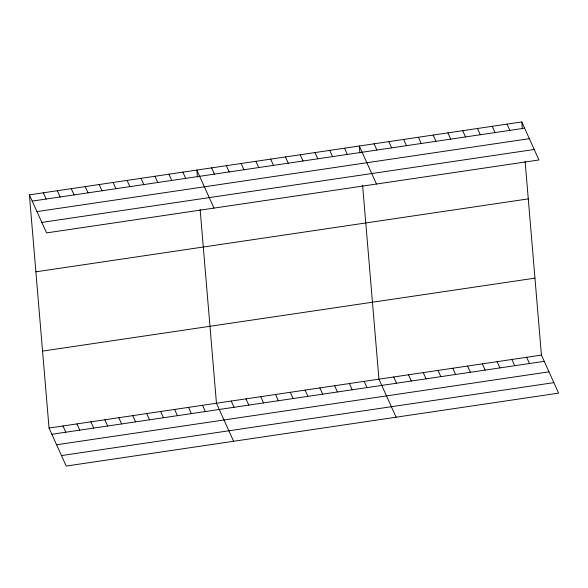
<?xml version="1.0" encoding="UTF-8"?>
<svg xmlns="http://www.w3.org/2000/svg" width="588" height="588" viewBox="0 0 588 588"><rect width="100%" height="100%" fill="white"/><g stroke="black" fill="none" stroke-linecap="round" stroke-linejoin="round"><path stroke-width="0.88" d="M29.4 194.863L521.791 121.936L538.961 159.965L46.57 232.899L29.4 194.863L49.039 428.035L66.209 466.064L558.6 393.137L541.43 355.101L525.106 161.259M32.215 201.103L524.606 128.177M36.956 211.599L529.347 138.665M41.836 222.404L534.227 149.477M35.883 271.81L528.274 198.884M42.556 351.087L534.948 278.153M49.039 428.035L541.43 355.101M51.854 434.275L544.245 361.341M56.588 444.763L548.979 371.837M61.468 455.575L553.859 382.641M507.018 124.119L509.84 130.36M492.252 126.31L495.067 132.55M477.478 128.5L480.293 134.74M462.705 130.683L465.52 136.923M447.931 132.873L450.753 139.113M433.158 135.064L435.98 141.304M526.657 357.291L529.472 363.531M418.391 137.254L421.206 143.487M511.883 359.481L514.698 365.714M403.618 139.437L406.433 145.677M497.11 361.664L499.932 367.904M388.844 141.627L391.659 147.867M482.344 363.854L485.159 370.095M374.071 143.817L376.893 150.05M467.57 366.045L470.385 372.277M376.474 184.037L359.305 146L359.878 152.843M452.797 368.228L455.612 374.468M344.531 148.191L347.346 154.431M438.023 370.418L440.846 376.658M329.758 150.381L332.573 156.614M423.257 372.608L426.072 378.848M314.984 152.564L317.807 158.804M408.484 374.791L411.299 381.031M300.218 154.754L303.033 160.994M393.71 376.981L396.525 383.222M285.445 156.945L288.26 163.185M396.114 417.201L378.937 379.172L362.612 185.33M270.671 159.127L273.486 165.368M364.17 381.355L366.986 387.595M255.898 161.318L258.72 167.558M349.397 383.545L352.212 389.785M241.131 163.508L243.946 169.748M334.623 385.735L337.439 391.975M226.358 165.691L229.173 171.931M319.85 387.918L322.672 394.158M211.584 167.881L214.399 174.121M305.076 390.109L307.899 396.349M213.988 208.101L196.811 170.072L197.392 176.907M290.31 392.299L293.125 398.539M182.861 172.137L185.676 178.377M275.537 394.482L278.352 400.722M168.91 174.202L171.725 180.442M260.763 396.672L263.578 402.912M154.96 176.268L157.775 182.508M245.99 398.862L248.812 405.103M141.01 178.333L143.825 184.573M231.224 401.045L234.039 407.286M127.059 180.398L129.874 186.639M233.62 441.272L216.45 403.236L200.126 209.394M113.109 182.471L115.924 188.704M202.5 405.301L205.315 411.541M99.159 184.536L101.974 190.777M188.55 407.366L191.365 413.607M85.201 186.602L88.024 192.842M174.599 409.439L177.414 415.672M71.251 188.667L74.073 194.907M160.642 411.504L163.464 417.745M57.301 190.732L60.123 196.973M146.691 413.57L149.514 419.81M43.35 192.798L46.165 199.038M132.741 415.635L135.563 421.875M118.791 417.7L121.606 423.941M104.84 419.766L107.655 426.006M90.89 421.831L93.705 428.071M76.94 423.904L79.755 430.137M62.989 425.969L65.805 432.209M521.791 121.936L522.365 128.772"/></g></svg>
